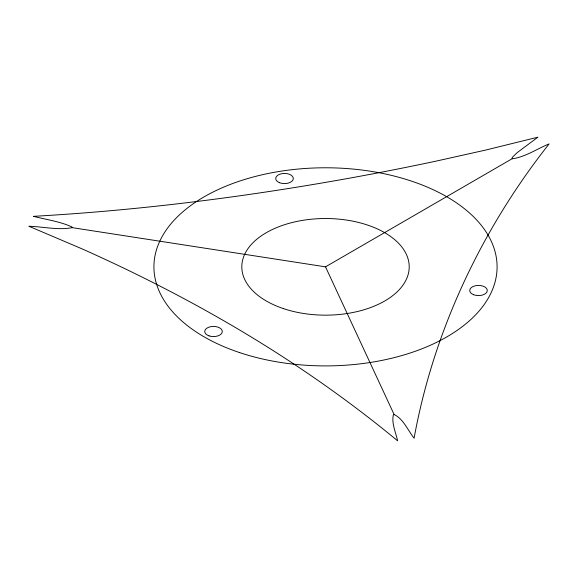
<?xml version="1.0" encoding="UTF-8"?>
<svg xmlns="http://www.w3.org/2000/svg" width="578" height="578" viewBox="0 0 578 578"><rect width="100%" height="100%" fill="white"/><g stroke="black" fill="none" stroke-linecap="round" stroke-linejoin="round"><path stroke-width="0.87" d="M72.25 227.653L71.896 226.93C59.801 221.381 46.291 219.676 33.481 216.331C138.33 210.45 242.688 197.271 346.041 178.79A1844.42 1064.864 0 0 0 436.824 160.966L485.65 150.07L537.923 137.174L517.281 152.556L512.816 156.819L512.05 158.097L512.26 158.806C525.344 156.978 536.976 148.878 549.1 143.908C481.676 229.321 433.565 330.912 414.101 438.196C407.822 430.343 403.516 419.028 394.145 414.491L393.3 415.047C391.465 423.688 395.858 432.452 397.621 440.826C358.374 408.35 316.99 378.518 274.03 351.157A1483.451 856.459 0 0 0 81.845 248.771L28.9 226.251C43.206 226.677 58.147 230.369 72.25 227.653L325.515 266.841L512.144 158.712M325.515 266.841L394.102 414.498M283.661 308.688A83.702 48.321 0 0 0 409.21 266.841A83.702 48.321 0 0 0 283.661 224.994A83.702 48.321 0 0 0 283.661 308.688M239.726 352.631A171.572 99.055 0 0 0 497.087 266.841A171.572 99.055 0 0 0 239.726 181.051A171.572 99.055 0 0 0 239.726 352.631M473.584 294.708A8.786 5.072 0 0 0 487.276 290.871A8.786 5.072 0 0 0 474.668 285.944A8.786 5.072 0 0 0 473.584 294.708M279.593 182.713A8.786 5.072 0 0 0 293.284 178.869A8.786 5.072 0 0 0 280.677 173.949A8.786 5.072 0 0 0 279.593 182.713M209.12 335.897A8.786 5.072 0 0 0 222.299 331.505A8.786 5.072 0 0 0 209.12 327.112A8.786 5.072 0 0 0 209.12 335.897"/></g></svg>
